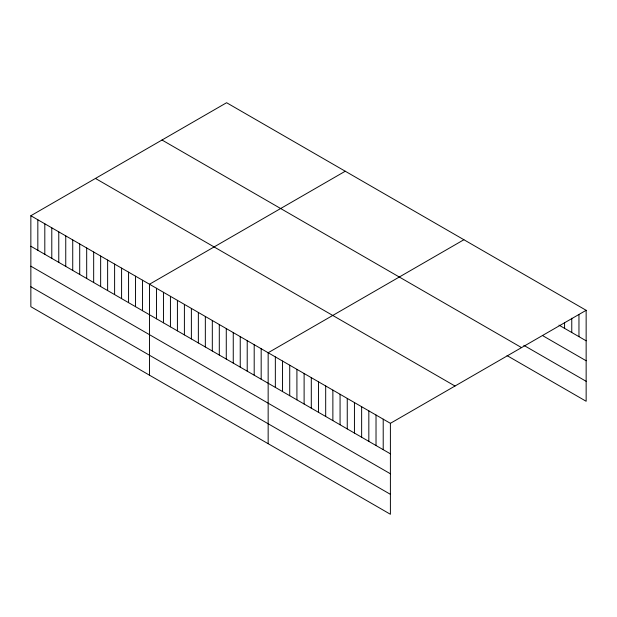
<?xml version="1.0" encoding="UTF-8"?>
<svg xmlns="http://www.w3.org/2000/svg" width="617" height="617" viewBox="0 0 617 617"><rect width="100%" height="100%" fill="white"/><g stroke="black" fill="none" stroke-linecap="round" stroke-linejoin="round"><path stroke-width="0.93" d="M30.85 215.734L390.399 423.324L390.399 514.277L30.85 306.695L30.85 215.734L226.601 102.723L586.15 310.305L586.15 401.266L507.051 355.6M345.25 171.225L149.499 284.236L149.499 375.198M463.899 239.728L268.156 352.739L268.156 443.7M390.399 423.324L586.15 310.305M558.987 325.128L586.15 340.815M543.006 335.849L586.15 360.76M523.825 345.335L586.15 381.314M162.001 140.013L521.55 347.602M95.45 178.436L454.999 386.026M30.85 246.245L390.399 453.827M30.85 266.189L390.399 473.779M30.85 286.743L390.399 494.333M578.962 314.732L578.962 336.658M571.766 318.21L571.766 332.509M564.578 322.637L564.578 328.36M383.211 419.167L383.211 449.677M376.023 415.017L376.023 445.52M368.827 410.868L368.827 441.371M361.639 406.711L361.639 437.222M354.443 402.562L354.443 433.072M347.255 398.412L347.255 428.915M340.067 394.255L340.067 424.766M332.872 390.106L332.872 420.617M325.683 385.957L325.683 416.46M318.495 381.8L318.495 412.31M311.3 377.65L311.3 408.161M304.112 373.501L304.112 404.004M296.916 369.352L296.916 399.855M289.728 365.195L289.728 395.705M282.54 361.045L282.54 391.548M275.344 356.896L275.344 387.399M261.176 348.713L261.176 379.216M254.196 344.679L254.196 375.19M247.216 340.653L247.216 371.156M240.237 336.62L240.237 367.13M233.257 332.594L233.257 363.097M226.277 328.56L226.277 359.071M219.297 324.534L219.297 355.037M212.317 320.501L212.317 351.011M205.338 316.475L205.338 346.985M198.358 312.449L198.358 342.952M191.378 308.415L191.378 338.926M184.398 304.389L184.398 334.892M177.418 300.356L177.418 330.866M170.439 296.33L170.439 326.833M163.459 292.296L163.459 322.807M156.479 288.27L156.479 318.773M142.519 280.211L142.519 310.713M135.539 276.177L135.539 306.688M128.567 272.151L128.567 302.654M121.588 268.117L121.588 298.628M114.608 264.091L114.608 294.594M107.628 260.058L107.628 290.568M100.648 256.032L100.648 286.535M93.668 251.998L93.668 282.509M86.689 247.972L86.689 278.475M79.709 243.939L79.709 274.449M72.729 239.913L72.729 270.416M65.749 235.879L65.749 266.39M58.769 231.853L58.769 262.364M51.789 227.827L51.789 258.33M44.81 223.794L44.81 254.304M37.83 219.768L37.83 250.271"/></g></svg>
